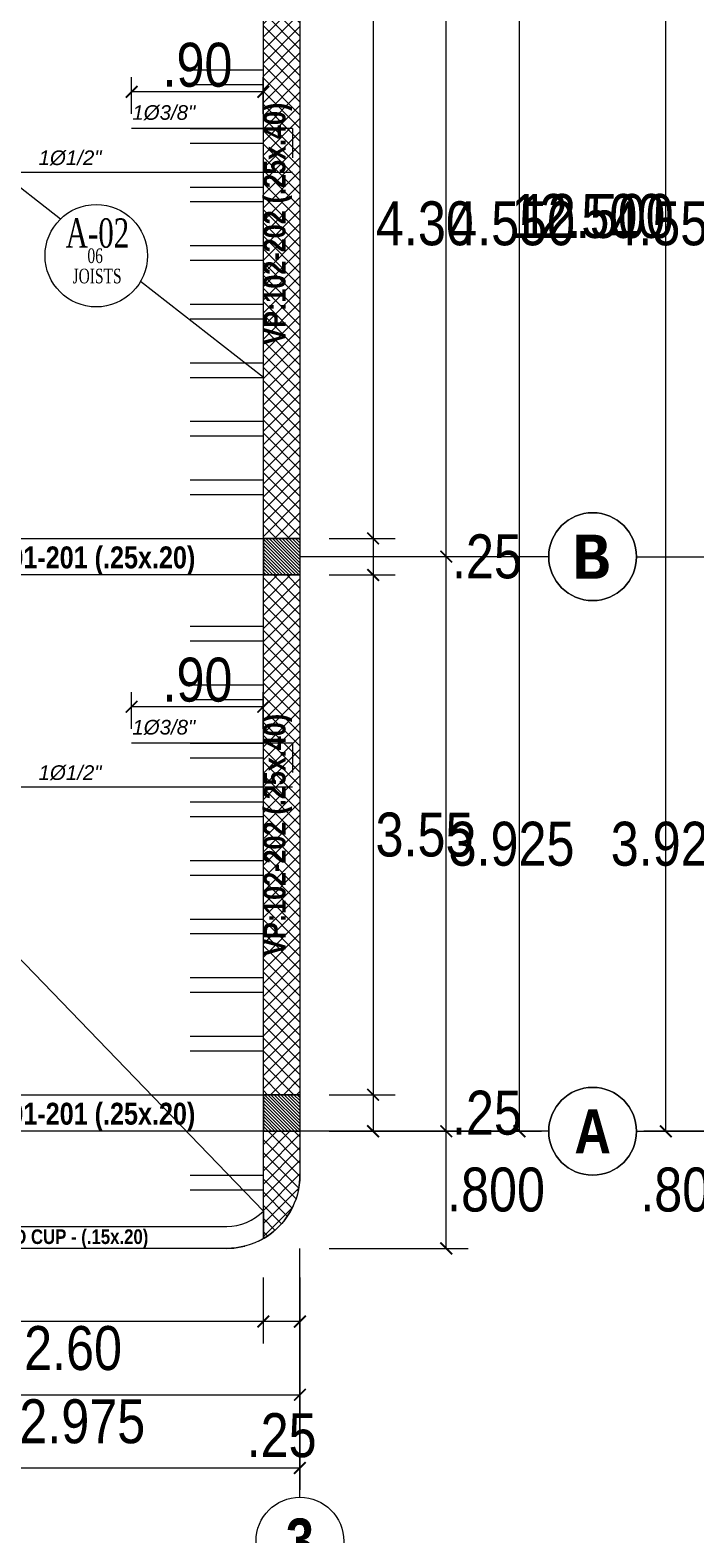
# Model space of a CAD drawing. Header units: millimetres. Extents: x 68 to 194, y 47 to 103.
# Drawn here: x 76.01 to 80.55, y 55.8 to 66.07 of the extents above; entities that cross this region are included whole.
import ezdxf
from ezdxf.enums import TextEntityAlignment as Align

# ---------------------------------------------------------------- set-up
doc = ezdxf.new("R2010")
doc.units = ezdxf.units.MM
doc.linetypes.add('DASHED', pattern=[19.05, 12.7, -6.35])
doc.linetypes.add('DASHED2', pattern=[0.375, 0.25, -0.125])
for name, color, linetype, lineweight in [('E_Acero', 240, 'Continuous', 60), ('E_Columna', 3, 'Continuous', 25), ('E_Tipo de Techado', 6, 'Continuous', 15), ('E_Viga Borde', 10, 'Continuous', 20), ('E_Viga Principal', 52, 'Continuous', 30), ('E_Viga Secundaria', 133, 'Continuous', 20), ('E_Vigueta', 13, 'DASHED', 15), ('G_Ejes', 253, 'Continuous', 20), ('G_Proyección', 8, 'DASHED2', 15), ('G_Sombreados', 8, 'Continuous', 9), ('G_Texto', 122, 'Continuous', 20)]:
    doc.layers.add(name, color=color, linetype=linetype, lineweight=lineweight)
doc.layers.add('G_Acotación', color=171, linetype='Continuous')
doc.styles.add('Acotacion', font='ARIALN.TTF')
doc.styles.add('ARIAL', font='ariali.ttf', dxfattribs={"height": 0.12})
doc.styles.add('CUNSULTOR', font='times.ttf', dxfattribs={"width": 0.7})
doc.styles.add('Eje', font='ARIALNB.TTF', dxfattribs={"height": 0.3})
doc.styles.add('TITULOS', font='ARIALNB.TTF', dxfattribs={"height": 0.3})
doc.dimstyles.new('Lenin_50', dxfattribs={"dimtxt": 0.3, "dimasz": 0.08, "dimexe": 0.15, "dimexo": 0.2, "dimgap": 0.03, "dimtad": 2, "dimtih": 1, "dimtoh": 1, "dimlfac": -1, "dimzin": 4, "dimdsep": 46, "dimtxsty": 'Acotacion', "dimblk": 'ARCHTICK', "dimcen": 0.08, "dimclrd": 256, "dimclre": 256, "dimclrt": 4, "dimazin": 1, "dimtm": 1e-09, "dimtfac": 1, "dimtmove": 2, "dimatfit": 2, "dimfxl": 0, "dimtolj": 1, "dimlwd": 13, "dimlwe": 18, "dimarcsym": 0})
pattern_1 = [(135, (310.90112, -25.397145), (0.04490128, 0.04490128), []), (45, (310.90112, -25.397145), (0.04490128, -0.04490128), [])]

# ---------------------------------------------------------------- blocks, each defined once
blk = doc.blocks.new('Eri')
blk.add_line((-1.7, 0), (0, 0))
blk.add_circle((-2, 0), 0.3)
at = {"color": 1, "style": 'Eje', "flags": 4}
blk.add_attdef('H', text='', height=0.3, dxfattribs=at).set_placement((-2, 0), align=Align.MIDDLE_CENTER)
blk = doc.blocks.new('_ArchTick')
at = {"color": 0, "linetype": 'ByBlock', "const_width": 0.15}
blk.add_lwpolyline([(-0.5, -0.5), (0.5, 0.5)], dxfattribs=at)
blk = doc.blocks.new('*D503')
at = {"layer": 'Defpoints', "color": 0}
for p in [(71.851, 57.753), (77.851, 57.753), (77.851, 56.253)]:
    blk.add_point(p, dxfattribs=at)
at = {"layer": 'G_Acotación', "lineweight": 18}
for p, q in [((71.851, 57.553), (71.851, 56.103)), ((77.851, 57.553), (77.851, 56.103))]:
    blk.add_line(p, q, dxfattribs=at)
at = {"layer": 'G_Acotación', "lineweight": 13}
blk.add_line((71.851, 56.253), (77.851, 56.253), dxfattribs=at)
at = {"layer": 'G_Acotación', "lineweight": 13, "xscale": 0.08, "yscale": 0.08, "zscale": 0.08, "rotation": 180}
blk.add_blockref('_ArchTick', (71.851, 56.253), dxfattribs=at)
at = {"layer": 'G_Acotación', "lineweight": 13, "xscale": 0.08, "yscale": 0.08, "zscale": 0.08}
blk.add_blockref('_ArchTick', (77.851, 56.253), dxfattribs=at)
at = {"layer": 'G_Acotación', "color": 4, "lineweight": 5, "insert": (74.851, 56.07), "char_height": 0.3, "attachment_point": 5, "style": 'Acotacion'}
blk.add_mtext('\\A1;6.000', dxfattribs=at)
blk = doc.blocks.new('*D504')
at = {"layer": 'Defpoints', "color": 0}
for p in [(74.876, 57.753), (77.851, 57.753), (77.851, 56.753)]:
    blk.add_point(p, dxfattribs=at)
at = {"layer": 'G_Acotación', "lineweight": 18}
for p, q in [((74.876, 57.553), (74.876, 56.603)), ((77.851, 57.553), (77.851, 56.603))]:
    blk.add_line(p, q, dxfattribs=at)
at = {"layer": 'G_Acotación', "lineweight": 13}
blk.add_line((74.876, 56.753), (77.851, 56.753), dxfattribs=at)
at = {"layer": 'G_Acotación', "lineweight": 13, "xscale": 0.08, "yscale": 0.08, "zscale": 0.08, "rotation": 180}
blk.add_blockref('_ArchTick', (74.876, 56.753), dxfattribs=at)
at = {"layer": 'G_Acotación', "lineweight": 13, "xscale": 0.08, "yscale": 0.08, "zscale": 0.08}
blk.add_blockref('_ArchTick', (77.851, 56.753), dxfattribs=at)
at = {"layer": 'G_Acotación', "color": 4, "lineweight": 5, "insert": (76.364, 56.57), "char_height": 0.3, "attachment_point": 5, "style": 'Acotacion'}
blk.add_mtext('\\A1;2.975', dxfattribs=at)
blk = doc.blocks.new('*D511')
at = {"layer": 'Defpoints', "color": 0}
for p in [(77.851, 71.053), (79.351, 71.053), (77.851, 58.553)]:
    blk.add_point(p, dxfattribs=at)
at = {"layer": 'G_Acotación', "lineweight": 18}
for p, q in [((78.051, 71.053), (79.501, 71.053)), ((78.051, 58.553), (79.501, 58.553))]:
    blk.add_line(p, q, dxfattribs=at)
at = {"layer": 'G_Acotación', "lineweight": 13}
blk.add_line((79.351, 58.553), (79.351, 71.053), dxfattribs=at)
at = {"layer": 'G_Acotación', "lineweight": 13, "xscale": 0.08, "yscale": 0.08, "zscale": 0.08}
for p, rotation in [((79.351, 71.053), 90), ((79.351, 58.553), 270)]:
    blk.add_blockref('_ArchTick', p, dxfattribs=dict(at, rotation=rotation))
at = {"layer": 'G_Acotación', "color": 4, "lineweight": 5, "insert": (79.88, 64.803), "char_height": 0.3, "attachment_point": 5, "style": 'Acotacion'}
blk.add_mtext('\\A1;12.500', dxfattribs=at)
blk = doc.blocks.new('*D512')
at = {"layer": 'Defpoints', "color": 0}
for p in [(77.851, 62.478), (78.851, 62.478), (77.851, 58.553)]:
    blk.add_point(p, dxfattribs=at)
at = {"layer": 'G_Acotación', "lineweight": 18}
for p, q in [((78.051, 62.478), (79.001, 62.478)), ((78.051, 58.553), (79.001, 58.553))]:
    blk.add_line(p, q, dxfattribs=at)
at = {"layer": 'G_Acotación', "lineweight": 13}
blk.add_line((78.851, 58.553), (78.851, 62.478), dxfattribs=at)
at = {"layer": 'G_Acotación', "lineweight": 13, "xscale": 0.08, "yscale": 0.08, "zscale": 0.08}
for p, rotation in [((78.851, 62.478), 90), ((78.851, 58.553), 270)]:
    blk.add_blockref('_ArchTick', p, dxfattribs=dict(at, rotation=rotation))
at = {"layer": 'G_Acotación', "color": 4, "lineweight": 5, "insert": (79.297, 60.515), "char_height": 0.3, "attachment_point": 5, "style": 'Acotacion'}
blk.add_mtext('\\A1;3.925', dxfattribs=at)
blk = doc.blocks.new('*D513')
at = {"layer": 'Defpoints', "color": 0}
for p in [(77.851, 67.028), (78.851, 67.028), (77.851, 62.478)]:
    blk.add_point(p, dxfattribs=at)
at = {"layer": 'G_Acotación', "lineweight": 18}
for p, q in [((78.051, 67.028), (79.001, 67.028)), ((78.051, 62.478), (79.001, 62.478))]:
    blk.add_line(p, q, dxfattribs=at)
at = {"layer": 'G_Acotación', "lineweight": 13}
blk.add_line((78.851, 62.478), (78.851, 67.028), dxfattribs=at)
at = {"layer": 'G_Acotación', "lineweight": 13, "xscale": 0.08, "yscale": 0.08, "zscale": 0.08}
for p, rotation in [((78.851, 67.028), 90), ((78.851, 62.478), 270)]:
    blk.add_blockref('_ArchTick', p, dxfattribs=dict(at, rotation=rotation))
at = {"layer": 'G_Acotación', "color": 4, "lineweight": 5, "insert": (79.301, 64.753), "char_height": 0.3, "attachment_point": 5, "style": 'Acotacion'}
blk.add_mtext('\\A1;4.550', dxfattribs=at)
blk = doc.blocks.new('*D515')
at = {"layer": 'Defpoints', "color": 0}
for p in [(77.851, 58.553), (78.851, 58.553), (77.851, 57.753)]:
    blk.add_point(p, dxfattribs=at)
at = {"layer": 'G_Acotación', "lineweight": 18}
for p, q in [((78.051, 58.553), (79.001, 58.553)), ((78.051, 57.753), (79.001, 57.753))]:
    blk.add_line(p, q, dxfattribs=at)
at = {"layer": 'G_Acotación', "lineweight": 13}
blk.add_line((78.851, 57.753), (78.851, 58.553), dxfattribs=at)
at = {"layer": 'G_Acotación', "lineweight": 13, "xscale": 0.08, "yscale": 0.08, "zscale": 0.08}
for p, rotation in [((78.851, 58.553), 90), ((78.851, 57.753), 270)]:
    blk.add_blockref('_ArchTick', p, dxfattribs=dict(at, rotation=rotation))
at = {"layer": 'G_Acotación', "color": 4, "lineweight": 5, "insert": (79.191, 58.153), "char_height": 0.3, "attachment_point": 5, "style": 'Acotacion'}
blk.add_mtext('\\A1;.800', dxfattribs=at)
blk = doc.blocks.new('*D524')
at = {"layer": 'Defpoints', "color": 0}
for p in [(77.601, 57.753), (77.851, 57.753), (77.601, 57.253)]:
    blk.add_point(p, dxfattribs=at)
at = {"layer": 'G_Acotación', "lineweight": 18}
for p, q in [((77.601, 57.553), (77.601, 57.103)), ((77.851, 57.553), (77.851, 57.103))]:
    blk.add_line(p, q, dxfattribs=at)
at = {"layer": 'G_Acotación', "lineweight": 13}
blk.add_line((77.851, 57.253), (77.601, 57.253), dxfattribs=at)
at = {"layer": 'G_Acotación', "lineweight": 13, "xscale": 0.08, "yscale": 0.08, "zscale": 0.08, "rotation": 180}
blk.add_blockref('_ArchTick', (77.601, 57.253), dxfattribs=at)
at = {"layer": 'G_Acotación', "lineweight": 13, "xscale": 0.08, "yscale": 0.08, "zscale": 0.08}
blk.add_blockref('_ArchTick', (77.851, 57.253), dxfattribs=at)
at = {"layer": 'G_Acotación', "color": 4, "lineweight": 5, "insert": (77.726, 56.475), "char_height": 0.3, "attachment_point": 5, "style": 'Acotacion'}
blk.add_mtext('\\A1;.25', dxfattribs=at)
blk = doc.blocks.new('*D525')
at = {"layer": 'Defpoints', "color": 0}
for p in [(75.001, 57.753), (77.601, 57.753), (75.001, 57.253)]:
    blk.add_point(p, dxfattribs=at)
at = {"layer": 'G_Acotación', "lineweight": 18}
for p, q in [((75.001, 57.553), (75.001, 57.103)), ((77.601, 57.553), (77.601, 57.103))]:
    blk.add_line(p, q, dxfattribs=at)
at = {"layer": 'G_Acotación', "lineweight": 13}
blk.add_line((77.601, 57.253), (75.001, 57.253), dxfattribs=at)
at = {"layer": 'G_Acotación', "lineweight": 13, "xscale": 0.08, "yscale": 0.08, "zscale": 0.08, "rotation": 180}
blk.add_blockref('_ArchTick', (75.001, 57.253), dxfattribs=at)
at = {"layer": 'G_Acotación', "lineweight": 13, "xscale": 0.08, "yscale": 0.08, "zscale": 0.08}
blk.add_blockref('_ArchTick', (77.601, 57.253), dxfattribs=at)
at = {"layer": 'G_Acotación', "color": 4, "lineweight": 5, "insert": (76.301, 57.07), "char_height": 0.3, "attachment_point": 5, "style": 'Acotacion'}
blk.add_mtext('\\A1;2.60', dxfattribs=at)
blk = doc.blocks.new('*D531')
at = {"layer": 'Defpoints', "color": 0}
for p in [(77.851, 66.903), (77.851, 62.603), (78.351, 62.603)]:
    blk.add_point(p, dxfattribs=at)
at = {"layer": 'G_Acotación', "lineweight": 18}
for p, q in [((78.051, 66.903), (78.501, 66.903)), ((78.051, 62.603), (78.501, 62.603))]:
    blk.add_line(p, q, dxfattribs=at)
at = {"layer": 'G_Acotación', "lineweight": 13}
blk.add_line((78.351, 66.903), (78.351, 62.603), dxfattribs=at)
at = {"layer": 'G_Acotación', "lineweight": 13, "xscale": 0.08, "yscale": 0.08, "zscale": 0.08}
for p, rotation in [((78.351, 66.903), 90), ((78.351, 62.603), 270)]:
    blk.add_blockref('_ArchTick', p, dxfattribs=dict(at, rotation=rotation))
at = {"layer": 'G_Acotación', "color": 4, "lineweight": 5, "insert": (78.705, 64.753), "char_height": 0.3, "attachment_point": 5, "style": 'Acotacion'}
blk.add_mtext('\\A1;4.30', dxfattribs=at)
blk = doc.blocks.new('*D532')
at = {"layer": 'Defpoints', "color": 0}
for p in [(77.851, 62.603), (77.851, 62.353), (78.351, 62.353)]:
    blk.add_point(p, dxfattribs=at)
at = {"layer": 'G_Acotación', "lineweight": 18}
for p, q in [((78.051, 62.603), (78.501, 62.603)), ((78.051, 62.353), (78.501, 62.353))]:
    blk.add_line(p, q, dxfattribs=at)
at = {"layer": 'G_Acotación', "lineweight": 13}
blk.add_line((78.351, 62.603), (78.351, 62.353), dxfattribs=at)
at = {"layer": 'G_Acotación', "lineweight": 13, "xscale": 0.08, "yscale": 0.08, "zscale": 0.08}
for p, rotation in [((78.351, 62.603), 90), ((78.351, 62.353), 270)]:
    blk.add_blockref('_ArchTick', p, dxfattribs=dict(at, rotation=rotation))
at = {"layer": 'G_Acotación', "color": 4, "lineweight": 5, "insert": (79.129, 62.478), "char_height": 0.3, "attachment_point": 5, "style": 'Acotacion'}
blk.add_mtext('\\A1;.25', dxfattribs=at)
blk = doc.blocks.new('*D533')
at = {"layer": 'Defpoints', "color": 0}
for p in [(77.851, 62.353), (77.851, 58.803), (78.351, 58.803)]:
    blk.add_point(p, dxfattribs=at)
at = {"layer": 'G_Acotación', "lineweight": 18}
for p, q in [((78.051, 62.353), (78.501, 62.353)), ((78.051, 58.803), (78.501, 58.803))]:
    blk.add_line(p, q, dxfattribs=at)
at = {"layer": 'G_Acotación', "lineweight": 13}
blk.add_line((78.351, 62.353), (78.351, 58.803), dxfattribs=at)
at = {"layer": 'G_Acotación', "lineweight": 13, "xscale": 0.08, "yscale": 0.08, "zscale": 0.08}
for p, rotation in [((78.351, 62.353), 90), ((78.351, 58.803), 270)]:
    blk.add_blockref('_ArchTick', p, dxfattribs=dict(at, rotation=rotation))
at = {"layer": 'G_Acotación', "color": 4, "lineweight": 5, "insert": (78.702, 60.578), "char_height": 0.3, "attachment_point": 5, "style": 'Acotacion'}
blk.add_mtext('\\A1;3.55', dxfattribs=at)
blk = doc.blocks.new('*D534')
at = {"layer": 'Defpoints', "color": 0}
for p in [(77.851, 58.803), (77.851, 58.553), (78.351, 58.553)]:
    blk.add_point(p, dxfattribs=at)
at = {"layer": 'G_Acotación', "lineweight": 18}
for p, q in [((78.051, 58.803), (78.501, 58.803)), ((78.051, 58.553), (78.501, 58.553))]:
    blk.add_line(p, q, dxfattribs=at)
at = {"layer": 'G_Acotación', "lineweight": 13}
blk.add_line((78.351, 58.803), (78.351, 58.553), dxfattribs=at)
at = {"layer": 'G_Acotación', "lineweight": 13, "xscale": 0.08, "yscale": 0.08, "zscale": 0.08}
for p, rotation in [((78.351, 58.803), 90), ((78.351, 58.553), 270)]:
    blk.add_blockref('_ArchTick', p, dxfattribs=dict(at, rotation=rotation))
at = {"layer": 'G_Acotación', "color": 4, "lineweight": 5, "insert": (79.129, 58.678), "char_height": 0.3, "attachment_point": 5, "style": 'Acotacion'}
blk.add_mtext('\\A1;.25', dxfattribs=at)
blk = doc.blocks.new('*D535')
at = {"layer": 'Defpoints', "color": 0}
for p in [(76.701, 61.453), (76.701, 61.203), (77.601, 61.203)]:
    blk.add_point(p, dxfattribs=at)
at = {"layer": 'G_Acotación', "lineweight": 18}
for p, q in [((76.701, 61.303), (76.701, 61.553)), ((77.601, 61.303), (77.601, 61.553))]:
    blk.add_line(p, q, dxfattribs=at)
at = {"layer": 'G_Acotación', "lineweight": 13}
blk.add_line((77.601, 61.453), (76.701, 61.453), dxfattribs=at)
at = {"layer": 'G_Acotación', "lineweight": 13, "xscale": 0.08, "yscale": 0.08, "zscale": 0.08, "rotation": 180}
blk.add_blockref('_ArchTick', (76.701, 61.453), dxfattribs=at)
at = {"layer": 'G_Acotación', "lineweight": 13, "xscale": 0.08, "yscale": 0.08, "zscale": 0.08}
blk.add_blockref('_ArchTick', (77.601, 61.453), dxfattribs=at)
at = {"layer": 'G_Acotación', "color": 4, "lineweight": 5, "insert": (77.151, 61.636), "char_height": 0.3, "attachment_point": 5, "style": 'Acotacion'}
blk.add_mtext('\\A1;.90', dxfattribs=at)
blk = doc.blocks.new('*D539')
at = {"layer": 'Defpoints', "color": 0}
for p in [(76.701, 65.653), (76.701, 65.403), (77.601, 65.403)]:
    blk.add_point(p, dxfattribs=at)
at = {"layer": 'G_Acotación', "lineweight": 18}
for p, q in [((76.701, 65.503), (76.701, 65.753)), ((77.601, 65.503), (77.601, 65.753))]:
    blk.add_line(p, q, dxfattribs=at)
at = {"layer": 'G_Acotación', "lineweight": 13}
blk.add_line((77.601, 65.653), (76.701, 65.653), dxfattribs=at)
at = {"layer": 'G_Acotación', "lineweight": 13, "xscale": 0.08, "yscale": 0.08, "zscale": 0.08, "rotation": 180.0000000000008}
blk.add_blockref('_ArchTick', (76.701, 65.653), dxfattribs=at)
at = {"layer": 'G_Acotación', "lineweight": 13, "xscale": 0.08, "yscale": 0.08, "zscale": 0.08}
blk.add_blockref('_ArchTick', (77.601, 65.653), dxfattribs=at)
at = {"layer": 'G_Acotación', "color": 4, "lineweight": 5, "insert": (77.151, 65.836), "char_height": 0.3, "attachment_point": 5, "style": 'Acotacion'}
blk.add_mtext('\\A1;.90', dxfattribs=at)
blk = doc.blocks.new('*D549')
at = {"layer": 'Defpoints', "color": 0}
for p in [(80.351, 71.053), (81.851, 71.053), (81.851, 58.553)]:
    blk.add_point(p, dxfattribs=at)
at = {"layer": 'G_Acotación', "lineweight": 18}
for p, q in [((81.651, 71.053), (80.201, 71.053)), ((81.651, 58.553), (80.201, 58.553))]:
    blk.add_line(p, q, dxfattribs=at)
at = {"layer": 'G_Acotación', "lineweight": 13}
blk.add_line((80.351, 58.553), (80.351, 71.053), dxfattribs=at)
at = {"layer": 'G_Acotación', "lineweight": 13, "xscale": 0.08, "yscale": 0.08, "zscale": 0.08}
for p, rotation in [((80.351, 71.053), 90), ((80.351, 58.553), 270)]:
    blk.add_blockref('_ArchTick', p, dxfattribs=dict(at, rotation=rotation))
at = {"layer": 'G_Acotación', "color": 4, "lineweight": 5, "insert": (79.822, 64.803), "char_height": 0.3, "attachment_point": 5, "style": 'Acotacion'}
blk.add_mtext('\\A1;12.500', dxfattribs=at)
blk = doc.blocks.new('*D550')
at = {"layer": 'Defpoints', "color": 0}
for p in [(80.851, 62.478), (81.851, 62.478), (81.851, 58.553)]:
    blk.add_point(p, dxfattribs=at)
at = {"layer": 'G_Acotación', "lineweight": 18}
for p, q in [((81.651, 62.478), (80.701, 62.478)), ((81.651, 58.553), (80.701, 58.553))]:
    blk.add_line(p, q, dxfattribs=at)
at = {"layer": 'G_Acotación', "lineweight": 13}
blk.add_line((80.851, 58.553), (80.851, 62.478), dxfattribs=at)
at = {"layer": 'G_Acotación', "lineweight": 13, "xscale": 0.08, "yscale": 0.08, "zscale": 0.08}
for p, rotation in [((80.851, 62.478), 90), ((80.851, 58.553), 270)]:
    blk.add_blockref('_ArchTick', p, dxfattribs=dict(at, rotation=rotation))
at = {"layer": 'G_Acotación', "color": 4, "lineweight": 5, "insert": (80.405, 60.515), "char_height": 0.3, "attachment_point": 5, "style": 'Acotacion'}
blk.add_mtext('\\A1;3.925', dxfattribs=at)
blk = doc.blocks.new('*D551')
at = {"layer": 'Defpoints', "color": 0}
for p in [(80.851, 67.028), (81.851, 67.028), (81.851, 62.478)]:
    blk.add_point(p, dxfattribs=at)
at = {"layer": 'G_Acotación', "lineweight": 18}
for p, q in [((81.651, 67.028), (80.701, 67.028)), ((81.651, 62.478), (80.701, 62.478))]:
    blk.add_line(p, q, dxfattribs=at)
at = {"layer": 'G_Acotación', "lineweight": 13}
blk.add_line((80.851, 62.478), (80.851, 67.028), dxfattribs=at)
at = {"layer": 'G_Acotación', "lineweight": 13, "xscale": 0.08, "yscale": 0.08, "zscale": 0.08}
for p, rotation in [((80.851, 67.028), 90), ((80.851, 62.478), 270)]:
    blk.add_blockref('_ArchTick', p, dxfattribs=dict(at, rotation=rotation))
at = {"layer": 'G_Acotación', "color": 4, "lineweight": 5, "insert": (80.402, 64.753), "char_height": 0.3, "attachment_point": 5, "style": 'Acotacion'}
blk.add_mtext('\\A1;4.550', dxfattribs=at)
blk = doc.blocks.new('*D553')
at = {"layer": 'Defpoints', "color": 0}
for p in [(80.851, 58.553), (81.851, 58.553), (81.851, 57.753)]:
    blk.add_point(p, dxfattribs=at)
at = {"layer": 'G_Acotación', "lineweight": 18}
for p, q in [((81.651, 58.553), (80.701, 58.553)), ((81.651, 57.753), (80.701, 57.753))]:
    blk.add_line(p, q, dxfattribs=at)
at = {"layer": 'G_Acotación', "lineweight": 13}
blk.add_line((80.851, 57.753), (80.851, 58.553), dxfattribs=at)
at = {"layer": 'G_Acotación', "lineweight": 13, "xscale": 0.08, "yscale": 0.08, "zscale": 0.08}
for p, rotation in [((80.851, 58.553), 90), ((80.851, 57.753), 270)]:
    blk.add_blockref('_ArchTick', p, dxfattribs=dict(at, rotation=rotation))
at = {"layer": 'G_Acotación', "color": 4, "lineweight": 5, "insert": (80.511, 58.153), "char_height": 0.3, "attachment_point": 5, "style": 'Acotacion'}
blk.add_mtext('\\A1;.800', dxfattribs=at)

msp = doc.modelspace()

# ---------------------------------------------------------------- hatches: boundary and pattern name
at = {"layer": 'E_Columna', "lineweight": 5}
h = msp.add_hatch(dxfattribs=at)
h.set_pattern_fill('LINE', color=256, scale=0.005, angle=45, style=0)
h.set_pattern_definition([(135, (186.997164, -21.160414), (0.0112253202, 0.0112253202), [])])
h.paths.add_polyline_path([(77.8511, 62.3529), (77.6011, 62.3529), (77.6011, 62.6029), (77.8511, 62.6029)])
h = msp.add_hatch(dxfattribs=at)
h.set_pattern_fill('LINE', color=256, scale=0.005, angle=45, style=0)
h.set_pattern_definition([(135, (186.997164, -21.310414), (0.0112253202, 0.0112253202), [])])
h.paths.add_polyline_path([(77.8511, 58.5529), (77.6011, 58.5529), (77.6011, 58.8029), (77.8511, 58.8029)])
at = {"layer": 'G_Sombreados', "lineweight": 5}
h = msp.add_hatch(dxfattribs=at)
h.set_pattern_fill('NET', color=256, scale=0.02, angle=45, style=0)
h.set_pattern_definition(pattern_1)
h.paths.add_polyline_path([(77.8511, 62.6029), (77.6011, 62.6029), (77.6011, 66.9029), (77.8511, 66.9029)])
h = msp.add_hatch(dxfattribs=at)
h.set_pattern_fill('NET', color=256, scale=0.02, angle=45, style=0)
h.set_pattern_definition(pattern_1)
h.paths.add_polyline_path([(77.8511, 58.8029), (77.6011, 58.8029), (77.6011, 62.3529), (77.8511, 62.3529)])
h = msp.add_hatch(dxfattribs=at)
h.set_pattern_fill('NET', color=256, scale=0.02, angle=45, style=0)
h.set_pattern_definition([(135, (308.05112, -25.397145), (0.04490128, 0.04490128), []), (45, (308.05112, -25.397145), (0.04490128, -0.04490128), [])])
edge = h.paths.add_edge_path()
edge.add_line((77.6011, 58.5529), (77.8511, 58.5529))
edge.add_line((77.8511, 58.5529), (77.8511, 58.2529))
edge.add_arc((77.3511, 58.2529), 0.5, -60, 0, ccw=False)
edge.add_line((77.6011, 57.8198), (77.6011, 58.5529))

# ---------------------------------------------------------------- linework, layer by layer
at = {"layer": 'E_Acero', "lineweight": 5}
for p, q in [((77.8011, 65.4029), (76.7011, 65.4029)), ((77.8011, 65.4029), (77.8011, 65.2029)), ((77.8011, 65.1029), (74.5511, 65.1029)), ((77.8011, 61.2029), (76.7011, 61.2029)), ((77.8011, 61.2029), (77.8011, 61.0029)), ((77.8011, 60.9029), (71.9011, 60.9029))]:
    msp.add_line(p, q, dxfattribs=at)
at = {"layer": 'E_Columna', "lineweight": 5}
for points in [[(77.8511, 62.3529), (77.6011, 62.3529), (77.6011, 62.6029), (77.8511, 62.6029)], [(77.8511, 58.5529), (77.6011, 58.5529), (77.6011, 58.8029), (77.8511, 58.8029)]]:
    msp.add_lwpolyline(points, close=True, dxfattribs=at)
at = {"layer": 'E_Tipo de Techado', "color": 6, "lineweight": 5}
for p, q in [((76.2153, 64.7834), (74.6511, 66.0029)), ((77.6011, 63.7029), (76.7617, 64.3573)), ((77.6011, 58.0079), (74.0576, 61.677))]:
    msp.add_line(p, q, dxfattribs=at)
msp.add_circle((76.4594, 64.5337), 0.35, dxfattribs=at)
at = {"layer": 'E_Viga Borde', "lineweight": 5}
msp.add_lwpolyline([(75.0011, 57.9029), (77.3511, 57.9029, 0.2015659), (77.6011, 58.0079), (77.6011, 57.8198, -0.1316525), (77.3511, 57.7529), (75.0011, 57.7529)], format="xyb", close=True, dxfattribs=at)
at = {"layer": 'E_Viga Principal', "lineweight": 5}
for points in [[(77.8511, 62.6029), (77.6011, 62.6029), (77.6011, 66.9029), (77.8511, 66.9029)], [(77.8511, 58.8029), (77.6011, 58.8029), (77.6011, 62.3529), (77.8511, 62.3529)]]:
    msp.add_lwpolyline(points, close=True, dxfattribs=at)
msp.add_lwpolyline([(77.6011, 58.5529), (77.8511, 58.5529), (77.8511, 58.2529, -0.2679492), (77.6011, 57.8198)], format="xyb", close=True, dxfattribs=at)
at = {"layer": 'E_Viga Secundaria', "lineweight": 5}
for points in [[(77.6011, 62.3529), (75.0011, 62.3529), (75.0011, 62.6029), (77.6011, 62.6029)], [(77.6011, 58.5529), (75.0011, 58.5529), (75.0011, 58.8029), (77.6011, 58.8029)]]:
    msp.add_lwpolyline(points, close=True, dxfattribs=at)
at = {"layer": 'E_Vigueta', "lineweight": 5}
for p, q in [((77.1011, 65.8029), (77.6011, 65.8029)), ((77.1011, 65.7029), (77.6011, 65.7029)), ((77.1011, 65.4029), (77.6011, 65.4029)), ((77.1011, 65.3029), (77.6011, 65.3029)), ((77.1011, 65.0029), (77.6011, 65.0029)), ((77.1011, 64.9029), (77.6011, 64.9029)), ((77.1011, 64.6029), (77.6011, 64.6029)), ((77.1011, 64.5029), (77.6011, 64.5029)), ((77.1011, 64.2029), (77.6011, 64.2029)), ((77.1011, 64.1029), (77.6011, 64.1029)), ((77.1011, 63.8029), (77.6011, 63.8029)), ((77.1011, 63.7029), (77.6011, 63.7029)), ((77.1011, 63.4029), (77.6011, 63.4029)), ((77.1011, 63.3029), (77.6011, 63.3029)), ((77.1011, 63.0029), (77.6011, 63.0029)), ((77.1011, 62.9029), (77.6011, 62.9029)), ((77.1011, 62.0029), (77.6011, 62.0029)), ((77.1011, 61.9029), (77.6011, 61.9029)), ((77.1011, 61.6029), (77.6011, 61.6029)), ((77.1011, 61.5029), (77.6011, 61.5029)), ((77.1011, 61.2029), (77.6011, 61.2029)), ((77.1011, 61.1029), (77.6011, 61.1029)), ((77.1011, 60.8029), (77.6011, 60.8029)), ((77.1011, 60.7029), (77.6011, 60.7029)), ((77.1011, 60.4029), (77.6011, 60.4029)), ((77.1011, 60.3029), (77.6011, 60.3029)), ((77.1011, 60.0029), (77.6011, 60.0029)), ((77.1011, 59.9029), (77.6011, 59.9029)), ((77.1011, 59.6029), (77.6011, 59.6029)), ((77.1011, 59.5029), (77.6011, 59.5029)), ((77.1011, 59.2029), (77.6011, 59.2029)), ((77.1011, 59.1029), (77.6011, 59.1029)), ((77.1011, 58.2529), (77.6011, 58.2529)), ((77.1011, 58.1529), (77.6011, 58.1529))]:
    msp.add_line(p, q, dxfattribs=at)
at = {"layer": 'G_Proyección', "lineweight": 5, "ltscale": 0.5}
msp.add_lwpolyline([(77.8511, 71.0529), (77.8511, 71.0529), (77.8511, 58.2529, -0.4142136), (77.3511, 57.7529), (72.3511, 57.7529, -0.4142136), (71.8511, 58.2529), (71.8511, 71.0529), (71.8511, 71.0529), (77.8511, 71.0529), (77.8511, 71.0529)], format="xyb", close=True, dxfattribs=at)

# ---------------------------------------------------------------- block references
at = {"layer": 'G_Ejes', "lineweight": 5}
ref = msp.add_blockref('Eri', (77.8511, 62.4779), dxfattribs=dict(at, xscale=-1))
ref.add_attrib('H', 'B', dxfattribs={"layer": '0', "color": 1, "height": 0.3, "style": 'Eje', "flags": 4}).set_placement((79.8523, 62.4779), align=Align.MIDDLE_CENTER)
ref = msp.add_blockref('Eri', (81.8511, 62.4779), dxfattribs=at)
ref.add_attrib('H', 'B', dxfattribs={"layer": '0', "color": 1, "height": 0.3, "style": 'Eje', "flags": 4}).set_placement((79.8419, 62.4779), align=Align.MIDDLE_CENTER)
ref = msp.add_blockref('Eri', (77.8511, 58.5529), dxfattribs=dict(at, xscale=-1))
ref.add_attrib('H', 'A', dxfattribs={"layer": '0', "color": 1, "height": 0.3, "style": 'Eje', "flags": 4}).set_placement((79.8521, 58.5529), align=Align.MIDDLE_CENTER)
ref = msp.add_blockref('Eri', (81.8511, 58.5529), dxfattribs=at)
ref.add_attrib('H', 'A', dxfattribs={"layer": '0', "color": 1, "height": 0.3, "style": 'Eje', "flags": 4}).set_placement((79.8509, 58.5529), align=Align.MIDDLE_CENTER)
ref = msp.add_blockref('Eri', (77.8511, 57.7529), dxfattribs=dict(at, rotation=90))
ref.add_attrib('H', '3', dxfattribs={"layer": '0', "color": 1, "height": 0.3, "style": 'Eje', "flags": 4}).set_placement((77.8511, 55.758), align=Align.MIDDLE_CENTER)

# ---------------------------------------------------------------- texts
at = {"layer": 'G_Texto', "lineweight": 5, "style": 'ARIAL'}
for s, p in [('1Ø3/8"', (76.921, 65.4619)), ('1Ø1/2"', (76.2804, 65.1529)), ('1Ø3/8"', (76.921, 61.2631)), ('1Ø1/2"', (76.2804, 60.9529))]:
    msp.add_text(s, height=0.1, dxfattribs=at).set_placement(p, align=Align.CENTER)
at = {"layer": 'G_Texto', "lineweight": 5, "style": 'TITULOS'}
for p in [(77.7978, 64.7529), (77.7978, 60.5779)]:
    msp.add_text('VP:102-202 (.25x.40)', height=0.15, rotation=90, dxfattribs=at).set_placement(p, align=Align.BOTTOM_CENTER)
at = {"layer": 'G_Texto', "color": 7, "lineweight": 5, "style": 'CUNSULTOR', "width": 0.7}
for s, height, p in [('A-02', 0.2, (76.4675, 64.6888)), ('06', 0.1, (76.4521, 64.5337)), ('JOISTS', 0.1, (76.4652, 64.3951))]:
    msp.add_text(s, height=height, dxfattribs=at).set_placement(p, align=Align.MIDDLE_CENTER)
at = {"layer": 'G_Texto', "lineweight": 5, "style": 'TITULOS'}
for s, height, p in [('VS:101-201 (.25x.20)', 0.15, (76.31, 62.3529)), ('VS:101-201 (.25x.20)', 0.15, (76.31, 58.5529)), ('WORLD CUP - (.15x.20)', 0.1, (76.1821, 57.7529))]:
    msp.add_text(s, height=height, dxfattribs=at).set_placement(p, align=Align.BOTTOM_CENTER)

# ---------------------------------------------------------------- dimensions: what is measured, and where the dimension line sits
at = {"layer": 'G_Acotación', "lineweight": 5}
for base, p1, p2, angle, override, picture, middle in [((79.3511, 71.0529), (77.8511, 58.5529), (77.8511, 71.0529), 90, {"dimdec": 3, "dimfxl": 0.06}, '*D511', (79.8798, 64.8029)), ((80.3511, 71.0529), (81.8511, 58.5529), (81.8511, 71.0529), 90, {"dimdec": 3, "dimfxl": 0.06}, '*D549', (79.8224, 64.8029)), ((78.8511, 67.0279), (77.8511, 62.4779), (77.8511, 67.0279), 90, {"dimdec": 3, "dimfxl": 0.06}, '*D513', (79.3007, 64.7529)), ((80.8511, 67.0279), (81.8511, 62.4779), (81.8511, 67.0279), 90, {"dimdec": 3, "dimfxl": 0.06}, '*D551', (80.4015, 64.7529)), ((78.3511, 62.6029), (77.8511, 66.9029), (77.8511, 62.6029), 90, {"dimfxl": 0.06}, '*D531', (78.7052, 64.7529)), ((76.7011, 65.6529), (77.6011, 65.4029), (76.7011, 65.4029), 180, {"dimexe": 0.1, "dimexo": 0.1}, '*D539', (77.1511, 65.836)), ((78.3511, 62.3529), (77.8511, 62.6029), (77.8511, 62.3529), 90, {"dimfxl": 0.06}, '*D532', (79.1288, 62.4779)), ((78.8511, 62.4779), (77.8511, 58.5529), (77.8511, 62.4779), 90, {"dimdec": 3, "dimfxl": 0.06}, '*D512', (79.2971, 60.5154)), ((80.8511, 62.4779), (81.8511, 58.5529), (81.8511, 62.4779), 90, {"dimdec": 3, "dimfxl": 0.06}, '*D550', (80.4051, 60.5154)), ((78.3511, 58.8029), (77.8511, 62.3529), (77.8511, 58.8029), 90, {"dimfxl": 0.06}, '*D533', (78.7016, 60.5779)), ((76.7011, 61.4529), (77.6011, 61.2029), (76.7011, 61.2029), 180, {"dimexe": 0.1, "dimexo": 0.1}, '*D535', (77.1511, 61.636)), ((78.3511, 58.5529), (77.8511, 58.8029), (77.8511, 58.5529), 90, {"dimfxl": 0.06}, '*D534', (79.1288, 58.6779)), ((78.8511, 58.5529), (77.8511, 57.7529), (77.8511, 58.5529), 90, {"dimdec": 3, "dimfxl": 0.06}, '*D515', (79.1912, 58.1529)), ((80.8511, 58.5529), (81.8511, 57.7529), (81.8511, 58.5529), 90, {"dimdec": 3, "dimfxl": 0.06}, '*D553', (80.511, 58.1529)), ((77.8511, 56.2529), (71.8511, 57.7529), (77.8511, 57.7529), 180, {"dimdec": 3, "dimfxl": 0.06}, '*D503', (74.8511, 56.0697)), ((77.8511, 56.7529), (74.8761, 57.7529), (77.8511, 57.7529), 180, {"dimdec": 3, "dimfxl": 0.06}, '*D504', (76.3636, 56.5697)), ((75.0011, 57.2529), (77.6011, 57.7529), (75.0011, 57.7529), 180, {"dimfxl": 0.06}, '*D525', (76.3011, 57.0697)), ((77.6011, 57.2529), (77.8511, 57.7529), (77.6011, 57.7529), 180, {"dimfxl": 0.06}, '*D524', (77.7261, 56.4752))]:
    dim = msp.add_linear_dim(base=base, p1=p1, p2=p2, angle=angle, dimstyle='Lenin_50', override=override, dxfattribs=at)
    dim.commit()
    dim.dimension.update_dxf_attribs({"geometry": picture, "text_midpoint": middle})

doc.saveas('drawing.dxf')
